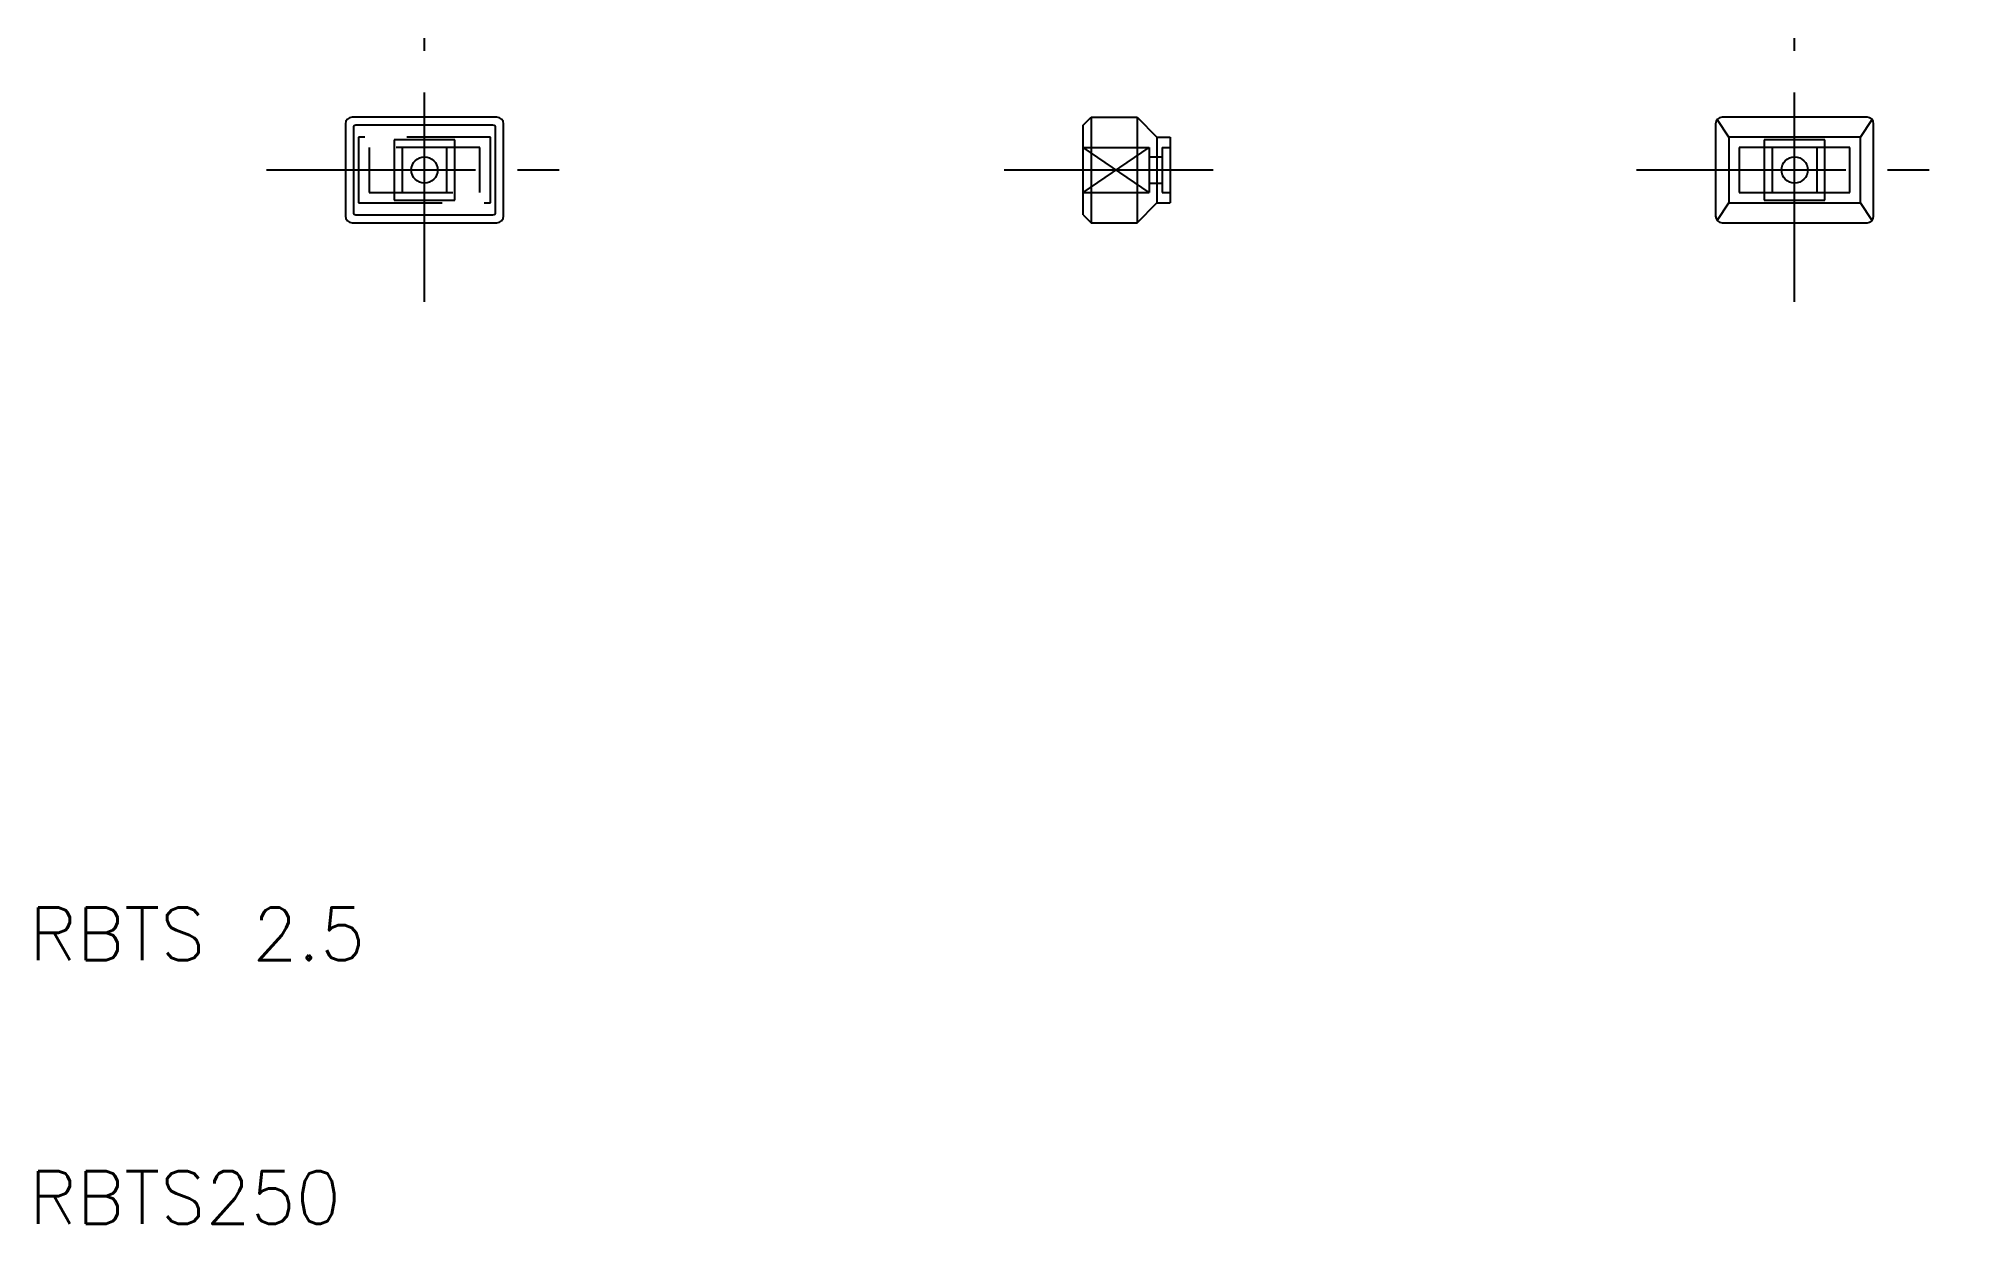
# Model space of a CAD drawing. Extents: x 10.3 to 83, y 10 to 55.
import ezdxf

# ---------------------------------------------------------------- set-up
doc = ezdxf.new("R2010")
doc.units = 0
doc.header["$LTSCALE"] = 0.25
doc.linetypes.add('CENTER', pattern=[50.8, 31.75, -6.35, 6.35, -6.35])
doc.linetypes.add('DASHED', pattern=[19.05, 12.7, -6.35])
doc.layers.get('0').update_dxf_attribs({"linetype": 'CONTINUOUS'})
doc.layers.add('CENTER', color=1, linetype='CENTER')
doc.styles.get("Standard").update_dxf_attribs({"font": 'txt.shx', "bigfont": 'extfont.shx'})

msp = doc.modelspace()

# ---------------------------------------------------------------- linework, layer by layer
for p, q in [((22, 51.75), (22, 48.25)), ((27.75, 52), (22.25, 52)), ((22.3, 51.6), (22.3, 48.4)), ((27.6, 51.7), (22.4, 51.7)), ((27.7, 48.4), (27.7, 51.6)), ((28, 48.25), (28, 51.75)), ((50, 51.7), (50.3, 52)), ((50, 48.3), (50, 51.7)), ((50.3, 52), (50.3, 48)), ((50.3, 52), (52.05, 52)), ((52.05, 52), (52.05, 48)), ((52.05, 52), (52.8, 51.25)), ((74, 51.75), (74, 48.25)), ((74.5, 51.25), (74.059, 51.911)), ((79.75, 52), (74.25, 52)), ((79.5, 51.25), (79.941, 51.911)), ((80, 48.25), (80, 51.75)), ((23.85, 51.15), (23.85, 48.85)), ((26.15, 51.15), (23.85, 51.15)), ((26.15, 48.85), (26.15, 51.15)), ((52.8, 51.25), (52.8, 48.75)), ((52.8, 51.25), (53.3, 51.25)), ((53.3, 51.25), (53.3, 48.75)), ((79.5, 51.25), (74.5, 51.25)), ((74.5, 51.25), (74.5, 48.75)), ((79.5, 48.75), (79.5, 51.25)), ((24.15, 50.85), (24.15, 49.15)), ((25.85, 50.85), (24.15, 50.85)), ((25.85, 49.15), (25.85, 50.85)), ((79.1, 50.85), (74.9, 50.85)), ((74.9, 50.85), (74.9, 49.15)), ((79.1, 49.15), (79.1, 50.85)), ((23.85, 48.85), (26.15, 48.85)), ((24.15, 49.15), (25.85, 49.15)), ((52.05, 48), (52.8, 48.75)), ((52.8, 48.75), (53.3, 48.75)), ((74.059, 48.089), (74.5, 48.75)), ((74.5, 48.75), (79.5, 48.75)), ((74.9, 49.15), (79.1, 49.15)), ((79.941, 48.089), (79.5, 48.75)), ((22.25, 48), (27.75, 48)), ((22.4, 48.3), (27.6, 48.3)), ((50, 48.3), (50.3, 48)), ((50.3, 48), (52.05, 48)), ((74.25, 48), (79.75, 48))]:
    msp.add_line(p, q)
at = {"color": 3, "linetype": 'DASHED'}
for p, q in [((22.5, 51.25), (22.5, 48.75)), ((27.5, 51.25), (22.5, 51.25)), ((27.5, 48.75), (27.5, 51.25)), ((75.85, 51.15), (75.85, 48.85)), ((78.15, 51.15), (75.85, 51.15)), ((78.15, 48.85), (78.15, 51.15)), ((22.9, 50.85), (22.9, 49.15)), ((27.1, 50.85), (22.9, 50.85)), ((27.1, 49.15), (27.1, 50.85)), ((50, 49.15), (52.5, 50.85)), ((52.5, 49.15), (50, 50.85)), ((50, 50.85), (52.5, 50.85)), ((52.5, 50.85), (52.5, 49.15)), ((52.5, 50.5), (53, 50.5)), ((53, 50.85), (53, 49.15)), ((53, 50.85), (53.3, 50.85)), ((76.15, 50.85), (76.15, 49.15)), ((77.85, 50.85), (76.15, 50.85)), ((77.85, 49.15), (77.85, 50.85)), ((52.5, 49.5), (53, 49.5)), ((22.5, 48.75), (27.5, 48.75)), ((22.9, 49.15), (27.1, 49.15)), ((50, 49.15), (52.5, 49.15)), ((53, 49.15), (53.3, 49.15)), ((75.85, 48.85), (78.15, 48.85)), ((76.15, 49.15), (77.85, 49.15))]:
    msp.add_line(p, q, dxfattribs=at)
for centre in [(25, 50), (77, 50)]:
    msp.add_circle(centre, 0.5)
for centre, radius, start, end in [((22.25, 51.75), 0.25, 90, 180), ((22.4, 51.6), 0.1, 90, 180), ((27.6, 51.6), 0.1, 0, 90), ((27.75, 51.75), 0.25, 0, 90), ((74.25, 51.75), 0.25, 90, 180), ((79.75, 51.75), 0.25, 0, 90), ((22.25, 48.25), 0.25, 180, 270), ((22.4, 48.4), 0.1, 180, 270), ((27.6, 48.4), 0.1, 270, 0), ((27.75, 48.25), 0.25, 270, 0), ((74.25, 48.25), 0.25, 180, 270), ((79.75, 48.25), 0.25, 270, 0)]:
    msp.add_arc(centre, radius, start, end)
at = {"layer": 'CENTER', "color": 1, "linetype": 'CENTER'}
for p, q in [((25, 45), (25, 55)), ((77, 45), (77, 55)), ((19, 50), (31, 50)), ((47, 50), (56.3, 50)), ((71, 50), (83, 50))]:
    msp.add_line(p, q, dxfattribs=at)

# ---------------------------------------------------------------- texts
for s, p in [('RBTS 2.5', (10, 20)), ('RBTS250', (10, 10))]:
    msp.add_text(s, height=2).set_placement(p)

doc.saveas('drawing.dxf')
